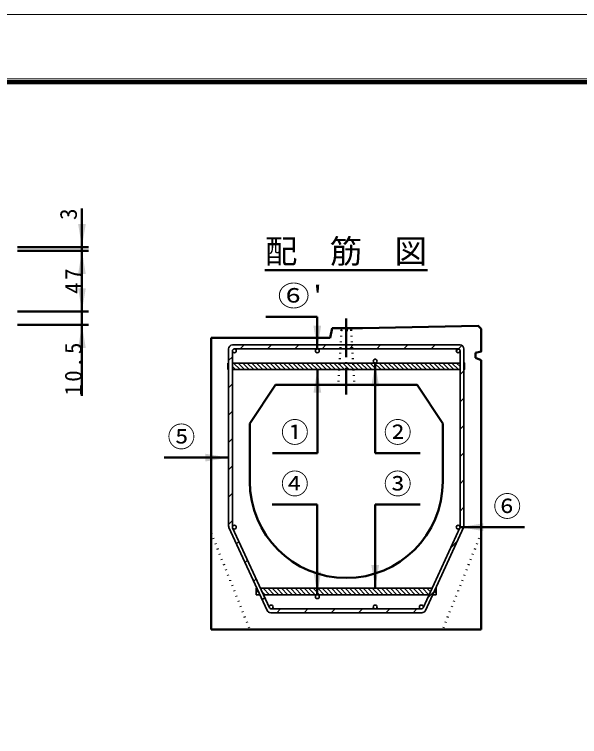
# Model space of a CAD drawing. Units: millimetres, scale not verified. Extents: x -2102 to 2102, y -1485 to 1485.
# Drawn here: x -1217 to -338, y 363 to 1485 of the extents above; entities that cross this region are included whole.
import ezdxf
from ezdxf.enums import TextEntityAlignment as Align

# ---------------------------------------------------------------- set-up
doc = ezdxf.new("R2010")
doc.units = ezdxf.units.MM
doc.header["$LTSCALE"] = 5
doc.linetypes.add('DOTTED', pattern=[1.75, 0.25, -1.5])
doc.linetypes.add('LONG_DASHED_DOTTED', pattern=[15.25, 12, -1.5, 0.25, -1.5])
doc.layers.add('0-0_V-nasSTD', color=7, linetype='Continuous', lineweight=35)
doc.layers.add('0-1_0', color=7, linetype='Continuous', lineweight=50)
doc.styles.add('ＭＳ ゴシック', font='')
doc.styles.get('ＭＳ ゴシック').set_extended_font_data('MS Gothic')

msp = doc.modelspace()

# ---------------------------------------------------------------- linework, layer by layer
at = {"layer": '0-0_V-nasSTD', "lineweight": 50}
msp.add_line((-745.906, 1015.44), (-745.906, 965.44), dxfattribs=at)
at = {"layer": '0-0_V-nasSTD'}
for p, q in [((-883.906, 965.44), (-883.906, 690.293)), ((-523.906, 971.44), (-877.906, 971.44)), ((-526.906, 965.44), (-874.906, 965.44)), ((-859.735, 971.44), (-865.735, 965.44)), ((-859.735, 971.44), (-865.735, 965.44)), ((-859.735, 971.44), (-865.735, 965.44)), ((-817.308, 971.44), (-823.308, 965.44)), ((-817.308, 971.44), (-823.308, 965.44)), ((-817.308, 971.44), (-823.308, 965.44)), ((-774.882, 971.44), (-780.882, 965.44)), ((-774.882, 971.44), (-780.882, 965.44)), ((-774.882, 971.44), (-780.882, 965.44)), ((-732.455, 971.44), (-738.455, 965.44)), ((-732.455, 971.44), (-738.455, 965.44)), ((-732.455, 971.44), (-738.455, 965.44)), ((-690.029, 971.44), (-696.029, 965.44)), ((-647.603, 971.44), (-653.603, 965.44)), ((-605.176, 971.44), (-611.176, 965.44)), ((-605.176, 971.44), (-611.176, 965.44)), ((-605.176, 971.44), (-611.176, 965.44)), ((-562.75, 971.44), (-568.75, 965.44)), ((-562.75, 971.44), (-568.75, 965.44)), ((-562.75, 971.44), (-568.75, 965.44)), ((-521.048, 970.716), (-526.371, 965.392)), ((-521.048, 970.716), (-526.371, 965.392)), ((-517.906, 690.293), (-517.906, 965.44)), ((-877.906, 962.44), (-877.906, 688.564)), ((-523.906, 688.564), (-523.906, 962.44)), ((-884.906, 943.44), (-883.906, 943.44)), ((-884.906, 943.44), (-884.906, 933.44)), ((-877.906, 953.269), (-883.906, 947.269)), ((-877.906, 953.269), (-883.906, 947.269)), ((-877.906, 953.269), (-883.906, 947.269)), ((-523.906, 943.44), (-877.906, 943.44)), ((-876.049, 943.44), (-866.049, 933.44)), ((-868.978, 943.44), (-858.978, 933.44)), ((-861.907, 943.44), (-851.907, 933.44)), ((-854.836, 943.44), (-844.836, 933.44)), ((-847.764, 943.44), (-837.764, 933.44)), ((-840.693, 943.44), (-830.693, 933.44)), ((-833.622, 943.44), (-823.622, 933.44)), ((-826.551, 943.44), (-816.551, 933.44)), ((-819.48, 943.44), (-809.48, 933.44)), ((-812.409, 943.44), (-802.409, 933.44)), ((-805.338, 943.44), (-795.338, 933.44)), ((-798.267, 943.44), (-788.267, 933.44)), ((-791.196, 943.44), (-781.196, 933.44)), ((-784.125, 943.44), (-774.125, 933.44)), ((-777.054, 943.44), (-767.054, 933.44)), ((-769.983, 943.44), (-759.983, 933.44)), ((-762.912, 943.44), (-752.912, 933.44)), ((-755.841, 943.44), (-745.841, 933.44)), ((-748.77, 943.44), (-738.77, 933.44)), ((-741.698, 943.44), (-731.698, 933.44)), ((-734.627, 943.44), (-724.627, 933.44)), ((-727.556, 943.44), (-717.556, 933.44)), ((-720.485, 943.44), (-710.485, 933.44)), ((-713.414, 943.44), (-703.414, 933.44)), ((-706.343, 943.44), (-696.343, 933.44)), ((-699.272, 943.44), (-689.272, 933.44)), ((-692.201, 943.44), (-682.201, 933.44)), ((-685.13, 943.44), (-675.13, 933.44)), ((-678.059, 943.44), (-668.059, 933.44)), ((-670.988, 943.44), (-660.988, 933.44)), ((-663.917, 943.44), (-653.917, 933.44)), ((-656.846, 943.44), (-646.846, 933.44)), ((-649.775, 943.44), (-639.775, 933.44)), ((-642.704, 943.44), (-632.704, 933.44)), ((-635.632, 943.44), (-625.632, 933.44)), ((-628.561, 943.44), (-618.561, 933.44)), ((-621.49, 943.44), (-611.49, 933.44)), ((-614.419, 943.44), (-604.419, 933.44)), ((-607.348, 943.44), (-597.348, 933.44)), ((-600.277, 943.44), (-590.277, 933.44)), ((-593.206, 943.44), (-583.206, 933.44)), ((-586.135, 943.44), (-576.135, 933.44)), ((-579.064, 943.44), (-569.064, 933.44)), ((-571.993, 943.44), (-561.993, 933.44)), ((-564.922, 943.44), (-554.922, 933.44)), ((-557.851, 943.44), (-547.851, 933.44)), ((-550.78, 943.44), (-540.78, 933.44)), ((-543.709, 943.44), (-533.709, 933.44)), ((-536.637, 943.44), (-526.637, 933.44)), ((-529.566, 943.44), (-523.906, 937.779)), ((-884.906, 938.155), (-883.906, 937.155)), ((-883.906, 933.44), (-884.906, 933.44)), ((-877.906, 938.226), (-873.12, 933.44)), ((-523.906, 933.44), (-877.906, 933.44)), ((-517.906, 931.431), (-523.906, 925.431)), ((-517.906, 931.431), (-523.906, 925.431)), ((-517.906, 931.431), (-523.906, 925.431)), ((-517.906, 938.85), (-516.906, 937.85)), ((-877.906, 910.843), (-883.906, 904.843)), ((-877.906, 910.843), (-883.906, 904.843)), ((-877.906, 910.843), (-883.906, 904.843)), ((-523.906, 883.005), (-517.906, 889.005)), ((-523.906, 883.005), (-517.906, 889.005)), ((-523.906, 883.005), (-517.906, 889.005)), ((-877.906, 868.416), (-883.906, 862.416)), ((-877.906, 868.416), (-883.906, 862.416)), ((-877.906, 868.416), (-883.906, 862.416)), ((-523.906, 840.578), (-517.906, 846.578)), ((-523.906, 840.578), (-517.906, 846.578)), ((-523.906, 840.578), (-517.906, 846.578)), ((-877.906, 825.99), (-883.906, 819.99)), ((-877.906, 825.99), (-883.906, 819.99)), ((-877.906, 825.99), (-883.906, 819.99)), ((-523.906, 798.152), (-517.906, 804.152)), ((-523.906, 798.152), (-517.906, 804.152)), ((-523.906, 798.152), (-517.906, 804.152)), ((-877.906, 783.563), (-883.906, 777.563)), ((-877.906, 783.563), (-883.906, 777.563)), ((-877.906, 783.563), (-883.906, 777.563)), ((-523.906, 755.726), (-517.906, 761.726)), ((-523.906, 755.726), (-517.906, 761.726)), ((-523.906, 755.726), (-517.906, 761.726)), ((-877.906, 741.137), (-883.906, 735.137)), ((-877.906, 741.137), (-883.906, 735.137)), ((-877.906, 741.137), (-883.906, 735.137)), ((-523.906, 713.299), (-517.906, 719.299)), ((-523.906, 713.299), (-517.906, 719.299)), ((-523.906, 713.299), (-517.906, 719.299)), ((-877.906, 698.711), (-883.906, 692.711)), ((-877.906, 698.711), (-883.906, 692.711)), ((-877.906, 698.711), (-883.906, 692.711)), ((-823.883, 558.926), (-883.354, 687.778)), ((-820.342, 563.183), (-877.63, 687.307)), ((-581.47, 563.183), (-524.182, 687.307)), ((-577.928, 558.926), (-518.458, 687.778)), ((-867.92, 666.27), (-871.688, 662.502)), ((-867.92, 666.27), (-871.688, 662.502)), ((-867.92, 666.27), (-871.688, 662.502)), ((-538.505, 656.274), (-528.279, 666.5)), ((-538.505, 656.274), (-528.279, 666.5)), ((-538.505, 656.274), (-528.279, 666.5)), ((-854.522, 637.241), (-858.29, 633.474)), ((-854.522, 637.241), (-858.29, 633.474)), ((-854.522, 637.241), (-858.29, 633.474)), ((-841.124, 608.213), (-844.892, 604.445)), ((-841.124, 608.213), (-844.892, 604.445)), ((-841.124, 608.213), (-844.892, 604.445)), ((-840.813, 593.44), (-840.813, 583.44)), ((-840.813, 593.44), (-839.813, 593.44)), ((-840.813, 590.006), (-836.012, 585.206)), ((-840.813, 583.44), (-835.197, 583.44)), ((-567.505, 593.44), (-834.306, 593.44)), ((-831.847, 588.111), (-827.176, 583.44)), ((-830.105, 593.44), (-820.105, 583.44)), ((-572.12, 583.44), (-829.691, 583.44)), ((-823.034, 593.44), (-813.034, 583.44)), ((-815.963, 593.44), (-805.963, 583.44)), ((-808.891, 593.44), (-798.891, 583.44)), ((-801.82, 593.44), (-791.82, 583.44)), ((-794.749, 593.44), (-784.749, 583.44)), ((-787.678, 593.44), (-777.678, 583.44)), ((-780.607, 593.44), (-770.607, 583.44)), ((-773.536, 593.44), (-763.536, 583.44)), ((-766.465, 593.44), (-756.465, 583.44)), ((-759.394, 593.44), (-749.394, 583.44)), ((-752.323, 593.44), (-742.323, 583.44)), ((-745.252, 593.44), (-735.252, 583.44)), ((-738.181, 593.44), (-728.181, 583.44)), ((-731.11, 593.44), (-721.11, 583.44)), ((-724.039, 593.44), (-714.039, 583.44)), ((-716.968, 593.44), (-706.968, 583.44)), ((-709.897, 593.44), (-699.897, 583.44)), ((-702.825, 593.44), (-692.825, 583.44)), ((-695.754, 593.44), (-685.754, 583.44)), ((-688.683, 593.44), (-678.683, 583.44)), ((-681.612, 593.44), (-671.612, 583.44)), ((-674.541, 593.44), (-664.541, 583.44)), ((-667.47, 593.44), (-657.47, 583.44)), ((-660.399, 593.44), (-650.399, 583.44)), ((-653.328, 593.44), (-643.328, 583.44)), ((-646.257, 593.44), (-636.257, 583.44)), ((-639.186, 593.44), (-629.186, 583.44)), ((-632.115, 593.44), (-622.115, 583.44)), ((-625.044, 593.44), (-615.044, 583.44)), ((-617.973, 593.44), (-607.973, 583.44)), ((-610.902, 593.44), (-600.902, 583.44)), ((-603.83, 593.44), (-593.83, 583.44)), ((-596.759, 593.44), (-586.759, 583.44)), ((-589.688, 593.44), (-579.688, 583.44)), ((-582.617, 593.44), (-572.617, 583.44)), ((-575.546, 593.44), (-570.044, 587.938)), ((-574.871, 577.482), (-564.644, 587.708)), ((-574.871, 577.482), (-564.644, 587.708)), ((-574.871, 577.482), (-564.644, 587.708)), ((-568.475, 593.44), (-567.811, 592.776)), ((-566.614, 583.44), (-560.999, 583.44)), ((-566.277, 584.171), (-565.546, 583.44)), ((-564.044, 589.009), (-560.999, 585.964)), ((-561.999, 593.44), (-560.999, 593.44)), ((-561.404, 593.44), (-560.999, 593.035)), ((-560.999, 593.44), (-560.999, 583.44)), ((-831.494, 575.416), (-827.727, 579.184)), ((-831.494, 575.416), (-827.727, 579.184)), ((-831.494, 575.416), (-827.727, 579.184)), ((-817.618, 561.44), (-584.194, 561.44)), ((-809.044, 555.44), (-803.044, 561.44)), ((-809.044, 555.44), (-803.044, 561.44)), ((-809.044, 555.44), (-803.044, 561.44)), ((-766.618, 555.44), (-760.618, 561.44)), ((-766.618, 555.44), (-760.618, 561.44)), ((-766.618, 555.44), (-760.618, 561.44)), ((-724.191, 555.44), (-718.191, 561.44)), ((-724.191, 555.44), (-718.191, 561.44)), ((-724.191, 555.44), (-718.191, 561.44)), ((-681.765, 555.44), (-675.765, 561.44)), ((-681.765, 555.44), (-675.765, 561.44)), ((-681.765, 555.44), (-675.765, 561.44)), ((-639.339, 555.44), (-633.338, 561.44)), ((-639.339, 555.44), (-633.338, 561.44)), ((-639.339, 555.44), (-633.338, 561.44)), ((-596.912, 555.44), (-590.912, 561.44)), ((-596.912, 555.44), (-590.912, 561.44)), ((-596.912, 555.44), (-590.912, 561.44)), ((-585.031, 567.321), (-587.075, 565.278)), ((-818.435, 555.44), (-583.376, 555.44))]:
    msp.add_line(p, q, dxfattribs=at)
at = {"layer": '0-0_V-nasSTD', "lineweight": 18}
for points in [[(-2102.5, -1485), (-2102.5, 1485), (2102.5, 1485), (2102.5, -1485)], [(-2002.5, -1385), (-2002.5, 1385), (2002.5, 1385), (2002.5, -1385)]]:
    msp.add_lwpolyline(points, close=True, dxfattribs=at)
at = {"layer": '0-0_V-nasSTD', "lineweight": 100}
msp.add_lwpolyline([(1997.5, -1380), (1997.5, 1380), (-1997.5, 1380)], dxfattribs=at)
at = {"layer": '0-0_V-nasSTD'}
for points in [[(-521.048, 970.716), (-526.371, 965.392), (-529.858, 961.906)], [(-517.906, 943.44), (-516.906, 943.44), (-516.906, 933.44), (-517.906, 933.44)]]:
    msp.add_lwpolyline(points, dxfattribs=at)
for centre in [(-874.906, 962.44), (-745.906, 962.44), (-526.906, 962.44), (-655.906, 946.44), (-874.852, 688.44), (-526.963, 688.44), (-745.906, 580.44), (-817.617, 564.44), (-655.906, 564.44), (-584.194, 564.44)]:
    msp.add_circle(centre, 3, dxfattribs=at)
for centre, radius, start, end in [((-877.906, 965.44), 6, 90, 180), ((-874.906, 962.44), 3, 90, 180), ((-874.906, 962.44), 3, 90, 180), ((-874.906, 962.44), 3, 90, 180), ((-526.906, 962.44), 3, 0, 90), ((-526.906, 962.44), 3, 0, 90), ((-526.906, 962.44), 3, 0, 90), ((-523.906, 965.44), 6, 0, 90), ((-877.906, 690.293), 6, 180, 204.77514), ((-874.906, 688.564), 3, 180, 204.77514), ((-526.906, 688.564), 3, 335.22486, 0), ((-523.906, 690.293), 6, 335.22486, 0), ((-817.618, 564.44), 3, 204.77514, 270), ((-584.194, 564.44), 3, 270, 335.22486), ((-818.435, 561.44), 6, 204.77514, 270), ((-583.376, 561.44), 6, 270, 335.22486)]:
    msp.add_arc(centre, radius, start, end, dxfattribs=at)
for points in [[(-1117.91, 1159.66), (-1111.91, 1123.66), (-1105.91, 1159.66)], [(-1117.91, 1081.66), (-1111.91, 1117.66), (-1105.91, 1081.66)], [(-1117.91, 1059.66), (-1111.91, 1023.66), (-1105.91, 1059.66)], [(-1117.91, 966.66), (-1111.91, 1002.66), (-1105.91, 966.66)], [(-751.906, 1001.44), (-745.906, 965.44), (-739.906, 1001.44)], [(-661.906, 907.44), (-655.906, 943.44), (-649.906, 907.44)], [(-751.841, 897.44), (-745.841, 933.44), (-739.841, 897.44)], [(-919.906, 790.485), (-919.906, 802.485), (-883.906, 796.485)], [(-523.963, 688.44), (-487.963, 682.44), (-487.963, 694.44)], [(-661.906, 629.44), (-655.906, 593.44), (-649.906, 629.44)], [(-751.906, 619.44), (-745.906, 583.44), (-739.906, 619.44)]]:
    msp.add_solid(points, dxfattribs=at)
at = {"layer": '0-1_0'}
for p, q in [((-1111.91, 1183.66), (-1111.91, 1123.66)), ((-1211.91, 1123.66), (-1101.91, 1123.66)), ((-1111.91, 1123.66), (-1111.91, 1117.66)), ((-1211.91, 1117.66), (-1101.91, 1117.66)), ((-1111.91, 1023.66), (-1111.91, 1117.66)), ((-827.309, 1087.44), (-574.503, 1087.44)), ((-1211.91, 1023.66), (-1101.91, 1023.66)), ((-1111.91, 1002.66), (-1111.91, 1023.66)), ((-745.906, 1015.44), (-825.906, 1015.44)), ((-1211.91, 1002.66), (-1101.91, 1002.66)), ((-1111.91, 892.66), (-1111.91, 1002.66)), ((-722.906, 997.44), (-725.906, 982.44)), ((-722.906, 997.44), (-675.906, 997.44)), ((-910.906, 529.44), (-910.906, 982.44)), ((-910.906, 982.44), (-725.906, 982.44)), ((-499.906, 951.44), (-499.906, 959.44)), ((-655.906, 803.44), (-655.906, 943.44)), ((-499.906, 951.44), (-490.906, 948.082)), ((-490.906, 529.44), (-490.906, 948.082)), ((-745.841, 803.44), (-745.841, 933.44)), ((-810.906, 909.44), (-850.906, 849.44)), ((-810.906, 909.44), (-590.906, 909.44)), ((-590.906, 909.44), (-550.906, 849.44)), ((-850.906, 849.44), (-850.906, 759.44)), ((-550.906, 849.44), (-550.906, 759.44)), ((-815.841, 803.44), (-745.841, 803.44)), ((-655.906, 803.44), (-585.906, 803.44)), ((-983.906, 796.485), (-883.906, 796.485)), ((-815.906, 723.44), (-745.906, 723.44)), ((-745.906, 723.44), (-745.906, 583.44)), ((-655.906, 723.44), (-655.906, 593.44)), ((-655.906, 723.44), (-585.906, 723.44)), ((-423.963, 688.44), (-523.963, 688.44)), ((-910.906, 529.44), (-490.906, 529.44))]:
    msp.add_line(p, q, dxfattribs=at)
at = {"layer": '0-1_0', "linetype": 'LONG_DASHED_DOTTED'}
msp.add_line((-700.906, 1012.44), (-700.906, 894.44), dxfattribs=at)
at = {"layer": '0-1_0', "linetype": 'DOTTED'}
for p, q in [((-708.406, 994.44), (-713.406, 909.44)), ((-708.406, 994.44), (-711.406, 997.44)), ((-708.406, 994.44), (-693.406, 994.44)), ((-693.406, 994.44), (-690.406, 997.44)), ((-693.406, 994.44), (-688.406, 909.44)), ((-910.906, 679.44), (-850.906, 529.44)), ((-490.906, 679.44), (-550.906, 529.44))]:
    msp.add_line(p, q, dxfattribs=at)
at = {"layer": '0-1_0'}
for points in [[(-675.906, 997.44), (-495.906, 1001.44), (-490.906, 996.44)], [(-499.906, 959.44), (-490.906, 961.455), (-490.906, 996.44)]]:
    msp.add_lwpolyline(points, dxfattribs=at)
for start, end in [(180, 270), (270, 0)]:
    msp.add_arc((-700.906, 759.44), 150, start, end, dxfattribs=at)

# ---------------------------------------------------------------- texts
at = {"layer": '0-0_V-nasSTD', "style": 'ＭＳ ゴシック'}
msp.add_text('3', height=26.39, rotation=90, dxfattribs=at).set_placement((-1111.91, 1165.66), align=Align.BOTTOM_LEFT)
for s, height, p in [('配\u3000筋\u3000図', 36.95, (-827.309, 1087.44)), ('①', 31.67, (-802.441, 810.44)), ('②', 31.67, (-642.506, 810.44)), ('⑤', 31.67, (-978.906, 803.485)), ('④', 31.67, (-802.506, 730.44)), ('③', 31.67, (-642.506, 730.44)), ('⑥', 31.67, (-472.163, 695.44))]:
    msp.add_text(s, height=height, dxfattribs=at).set_placement(p, align=Align.BOTTOM_LEFT)
at = {"layer": '0-0_V-nasSTD', "style": 'ＭＳ ゴシック', "width": 1.15}
msp.add_text("⑥'", height=31.67, dxfattribs=at).set_placement((-807.506, 1022.44), align=Align.BOTTOM_LEFT)
at = {"layer": '0-0_V-nasSTD', "char_height": 26.39, "attachment_point": 7, "rotation": 90, "style": 'ＭＳ ゴシック'}
for s, insert in [('\\T1.2;47', (-1111.91, 1050.86)), ('\\T1.2;10.5', (-1111.91, 892.66))]:
    msp.add_mtext(s, dxfattribs=dict(at, insert=insert))

doc.saveas('drawing.dxf')
